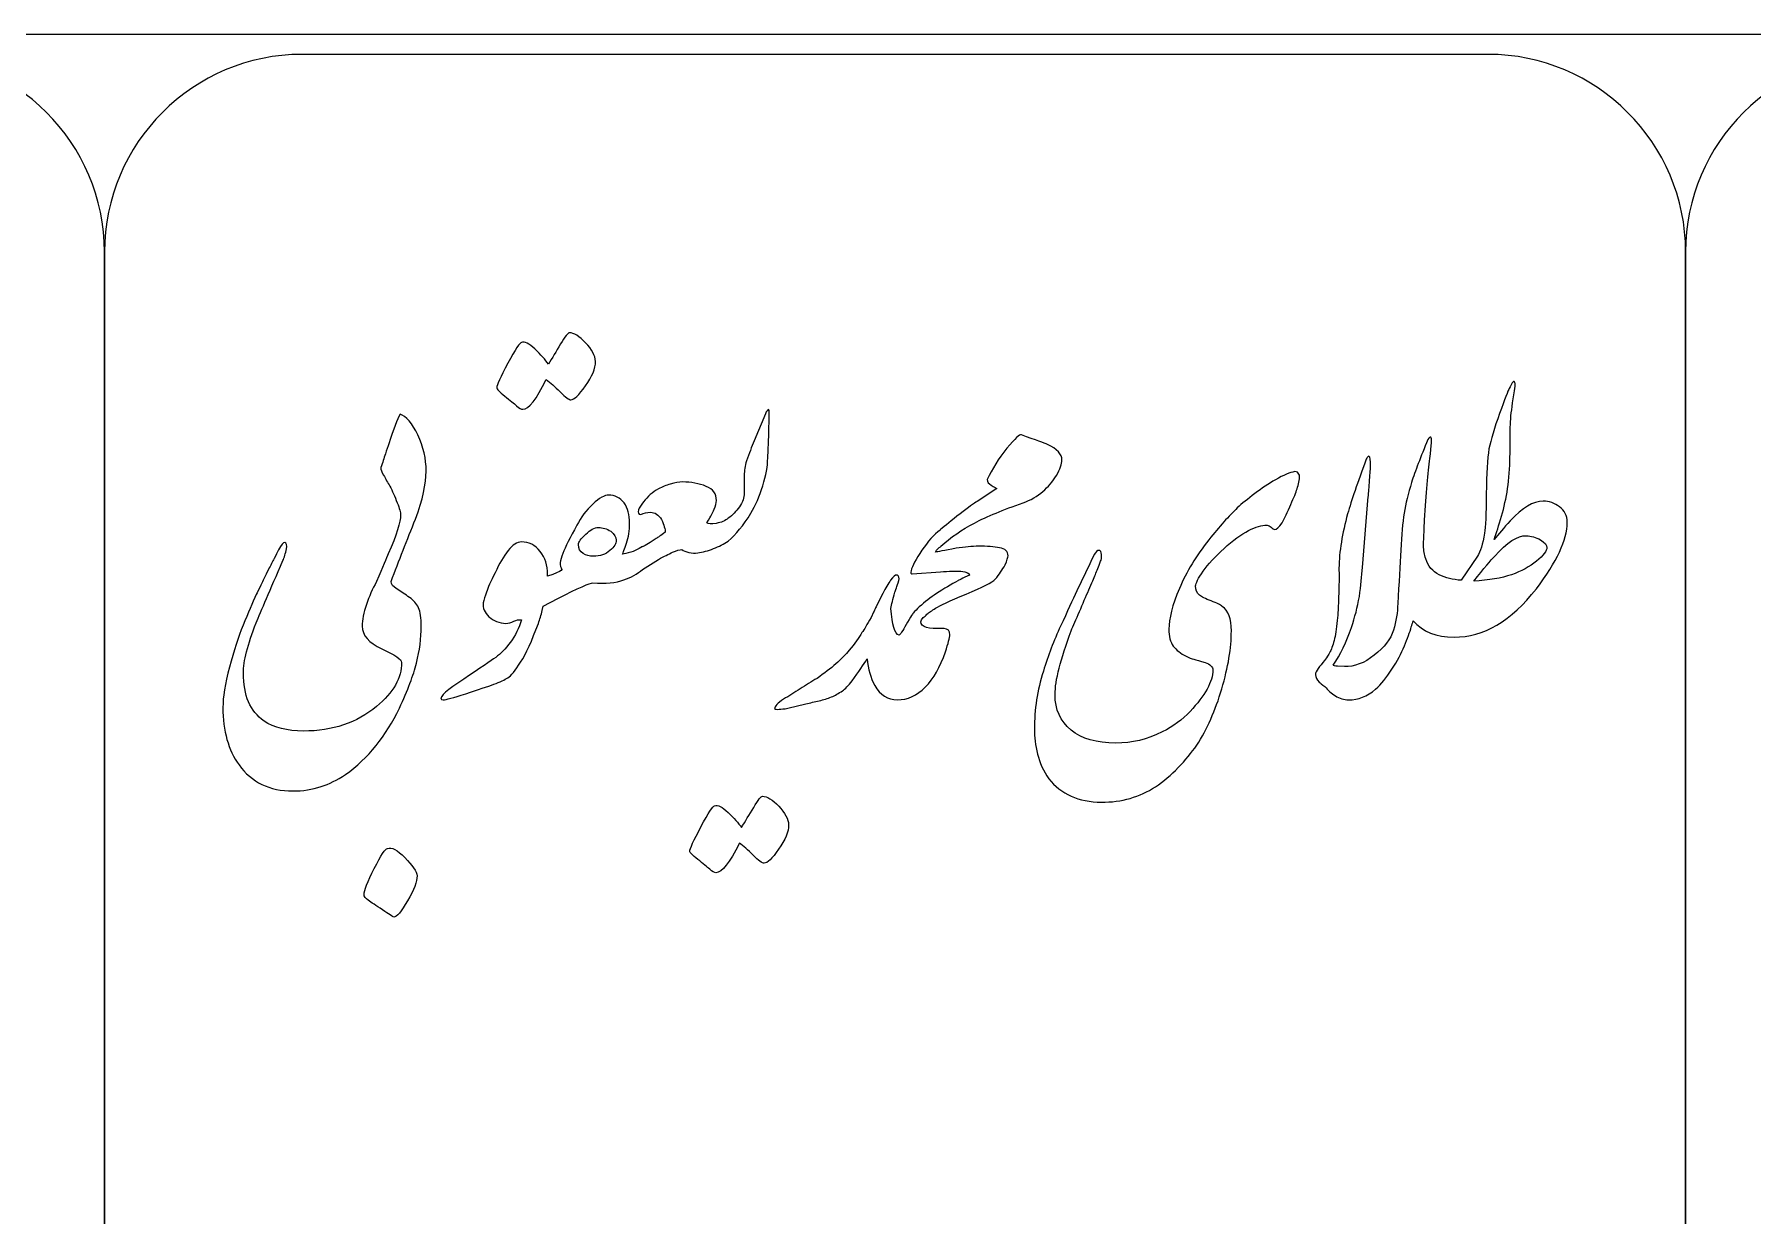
# Model space of a CAD drawing. Header units: millimetres. Extents: x 62 to 462, y 96 to 456.
# Drawn here: x 223.06 to 265.98, y 426.28 to 455.8 of the extents above; entities that cross this region are included whole.
import ezdxf

# ---------------------------------------------------------------- set-up
doc = ezdxf.new("R2010")
doc.units = ezdxf.units.MM
doc.header["$MEASUREMENT"] = 0
doc.layers.add('Layer 1', color=7, linetype='Continuous')

msp = doc.modelspace()

# ---------------------------------------------------------------- linework, layer by layer
at = {"layer": 'Layer 1', "color": 242, "lineweight": 18}
msp.add_lwpolyline([(62.3067, 95.8033), (462.3067, 95.8033), (462.3067, 455.8033), (62.3067, 455.8033), (62.3067, 95.8033)], close=True, dxfattribs=at)
at = {"layer": 'Layer 1', "color": 250, "lineweight": 18}
for points, knots in [([(190.2442, 455.3033), (190.2442, 455.3033), (219.8692, 455.3033), (219.8692, 455.3033), (222.5887, 455.3033), (224.8067, 453.0853), (224.8067, 450.3658), (224.8067, 450.3658), (224.8067, 420.7408), (224.8067, 420.7408), (224.8067, 418.0213), (222.5887, 415.8033), (219.8692, 415.8033), (219.8692, 415.8033), (190.2442, 415.8033), (190.2442, 415.8033), (187.5247, 415.8033), (185.3067, 418.0213), (185.3067, 420.7408), (185.3067, 420.7408), (185.3067, 450.3658), (185.3067, 450.3658), (185.3067, 453.0853), (187.5247, 455.3033), (190.2442, 455.3033)], [0, 0, 0, 0, 0.125, 0.125, 0.125, 0.25, 0.25, 0.25, 0.375, 0.375, 0.375, 0.5, 0.5, 0.5, 0.625, 0.625, 0.625, 0.75, 0.75, 0.75, 0.875, 0.875, 0.875, 1, 1, 1, 1]), ([(229.7442, 455.3033), (229.7442, 455.3033), (259.3692, 455.3033), (259.3692, 455.3033), (262.0887, 455.3033), (264.3067, 453.0853), (264.3067, 450.3658), (264.3067, 450.3658), (264.3067, 420.7408), (264.3067, 420.7408), (264.3067, 418.0213), (262.0887, 415.8033), (259.3692, 415.8033), (259.3692, 415.8033), (229.7442, 415.8033), (229.7442, 415.8033), (227.0247, 415.8033), (224.8067, 418.0213), (224.8067, 420.7408), (224.8067, 420.7408), (224.8067, 450.3658), (224.8067, 450.3658), (224.8067, 453.0853), (227.0247, 455.3033), (229.7442, 455.3033)], [0, 0, 0, 0, 0.125, 0.125, 0.125, 0.25, 0.25, 0.25, 0.375, 0.375, 0.375, 0.5, 0.5, 0.5, 0.625, 0.625, 0.625, 0.75, 0.75, 0.75, 0.875, 0.875, 0.875, 1, 1, 1, 1]), ([(269.2442, 455.3033), (269.2442, 455.3033), (298.8692, 455.3033), (298.8692, 455.3033), (301.5887, 455.3033), (303.8067, 453.0853), (303.8067, 450.3658), (303.8067, 450.3658), (303.8067, 420.7408), (303.8067, 420.7408), (303.8067, 418.0213), (301.5887, 415.8033), (298.8692, 415.8033), (298.8692, 415.8033), (269.2442, 415.8033), (269.2442, 415.8033), (266.5247, 415.8033), (264.3067, 418.0213), (264.3067, 420.7408), (264.3067, 420.7408), (264.3067, 450.3658), (264.3067, 450.3658), (264.3067, 453.0853), (266.5247, 455.3033), (269.2442, 455.3033)], [0, 0, 0, 0, 0.125, 0.125, 0.125, 0.25, 0.25, 0.25, 0.375, 0.375, 0.375, 0.5, 0.5, 0.5, 0.625, 0.625, 0.625, 0.75, 0.75, 0.75, 0.875, 0.875, 0.875, 1, 1, 1, 1]), ([(234.6061, 446.9703), (234.6061, 447.0307), (234.6989, 447.2328), (234.8847, 447.5834), (235.0705, 447.9318), (235.1843, 448.106), (235.2237, 448.106), (235.3005, 448.1385), (235.4142, 448.0828), (235.5606, 447.9411), (235.7092, 447.7971), (235.8207, 447.6717), (235.8973, 447.5625), (235.9879, 447.7112), (236.0901, 447.8807), (236.2016, 448.0665), (236.3131, 448.2523), (236.385, 448.3452), (236.4222, 448.3452), (236.5359, 448.3452), (236.6707, 448.2615), (236.8263, 448.0967), (236.9843, 447.9318), (237.0655, 447.7762), (237.0748, 447.6298), (237.0748, 447.458), (236.9912, 447.2536), (236.824, 447.0191), (236.6591, 446.7868), (236.5406, 446.6707), (236.4617, 446.6707), (236.4129, 446.6707), (236.3223, 446.738), (236.1899, 446.8681), (236.0599, 447.0005), (235.9437, 447.1027), (235.8439, 447.1747), (235.5977, 446.68), (235.4026, 446.4338), (235.2586, 446.4338), (235.2215, 446.4338), (235.1704, 446.4617), (235.1007, 446.5221), (235.038, 446.5755), (234.9404, 446.6568), (234.8057, 446.766), (234.671, 446.8751), (234.6061, 446.9424), (234.6061, 446.9703)], [0, 0, 0, 0, 0.0625, 0.0625, 0.0625, 0.125, 0.125, 0.125, 0.1875, 0.1875, 0.1875, 0.25, 0.25, 0.25, 0.3125, 0.3125, 0.3125, 0.375, 0.375, 0.375, 0.4375, 0.4375, 0.4375, 0.5, 0.5, 0.5, 0.5625, 0.5625, 0.5625, 0.625, 0.625, 0.625, 0.6875, 0.6875, 0.6875, 0.75, 0.75, 0.75, 0.8125, 0.8125, 0.8125, 0.875, 0.875, 0.875, 0.9375, 0.9375, 0.9375, 1, 1, 1, 1]), ([(257.7545, 443.0187), (257.7646, 442.9086), (257.7848, 442.8024), (257.8145, 442.6993), (257.8749, 442.5135), (257.9863, 442.3788), (258.1489, 442.2998), (258.3115, 442.2209), (258.495, 442.1744), (258.6994, 442.1605), (258.6994, 442.1605), (259.1081, 442.7597), (259.1081, 442.7597), (259.1755, 442.8735), (259.2358, 443.0663), (259.2846, 443.338), (259.3078, 443.4866), (259.3218, 443.8164), (259.3264, 444.3204), (259.3311, 444.8267), (259.3519, 445.203), (259.3938, 445.4468), (259.4402, 445.6744), (259.5285, 445.967), (259.6585, 446.327), (259.7909, 446.6892), (259.8721, 446.8983), (259.9001, 446.9541), (259.9302, 447.0098), (259.9535, 447.0562), (259.9721, 447.0934), (259.9953, 447.1306), (260.0162, 447.1375), (260.0324, 447.1166), (260.051, 447.0957), (260.0556, 447.0608), (260.0463, 447.0098), (259.9975, 446.7055), (259.9628, 446.4593), (259.9442, 446.2666), (259.9279, 446.0738), (259.9186, 445.8904), (259.9209, 445.7162), (259.9233, 445.542), (259.9209, 445.3167), (259.9116, 445.0403), (259.9024, 444.764), (259.8745, 444.5085), (259.8281, 444.2763), (259.784, 444.0417), (259.7282, 443.8164), (259.6585, 443.5958), (259.5912, 443.3775), (259.5447, 443.2381), (259.5238, 443.1777), (259.633, 443.3148), (259.7654, 443.4704), (259.9256, 443.6492), (260.2275, 443.9767), (260.5038, 444.1392), (260.7478, 444.1392), (260.8964, 444.1392), (261.0334, 444.0904), (261.1565, 443.9952), (261.2819, 443.9047), (261.347, 443.7769), (261.347, 443.6074), (261.347, 443.1708), (261.0891, 442.6203), (260.5782, 441.9515), (259.9511, 441.1432), (259.266, 440.7392), (258.5228, 440.7392), (258.0752, 440.7392), (257.736, 440.8748), (257.5037, 441.148), (257.4869, 441.0936), (257.4705, 441.044), (257.4544, 440.9994), (257.4149, 440.8646), (257.3569, 440.7044), (257.2802, 440.5209), (257.206, 440.3374), (257.1014, 440.1423), (256.9691, 439.938), (256.8344, 439.7336), (256.6997, 439.5687), (256.5626, 439.441), (256.3513, 439.2575), (256.1261, 439.1692), (255.8892, 439.1739), (255.7684, 439.1785), (255.6569, 439.211), (255.5571, 439.2714), (255.4618, 439.3341), (255.3736, 439.413), (255.2923, 439.5037), (255.2179, 439.5618), (255.1738, 439.6012), (255.1552, 439.6175), (255.0925, 439.6779), (255.06, 439.7382), (255.06, 439.8009), (255.06, 439.8473), (255.0833, 439.9008), (255.1274, 439.9588), (255.1738, 440.0169), (255.2249, 440.0842), (255.2853, 440.1562), (255.3109, 440.1911), (255.348, 440.2469), (255.3921, 440.3189), (255.4386, 440.3909), (255.4781, 440.4883), (255.5129, 440.6091), (255.5454, 440.7276), (255.5756, 440.8855), (255.5965, 441.0806), (255.6151, 441.2757), (255.6267, 441.4452), (255.6313, 441.5846), (255.6313, 441.5846), (255.6452, 442.0073), (255.6452, 442.0073), (255.6499, 442.1513), (255.6499, 442.3045), (255.6452, 442.4624), (255.6545, 442.8806), (255.7265, 443.3334), (255.8636, 443.8234), (255.9588, 444.1555), (256.1098, 444.6015), (256.3188, 445.1635), (256.3327, 445.2007), (256.3467, 445.2239), (256.3606, 445.2378), (256.3722, 445.2517), (256.3838, 445.2586), (256.3931, 445.2586), (256.4257, 445.254), (256.4396, 445.1681), (256.4349, 445.0009), (256.4303, 444.9196), (256.421, 444.7872), (256.407, 444.6061), (256.3931, 444.4203), (256.3838, 444.3019), (256.3791, 444.2531), (256.3791, 444.2531), (256.2305, 442.4834), (256.2305, 442.4834), (256.2212, 442.2697), (256.1957, 442.0281), (256.1562, 441.7541), (256.1098, 441.4916), (256.0448, 441.2362), (255.9588, 440.9853), (255.8404, 440.6185), (255.6871, 440.3026), (255.5013, 440.0401), (255.5105, 440.0215), (255.5478, 440.0123), (255.6105, 440.0123), (255.6105, 440.0123), (255.7823, 440.0053), (255.7823, 440.0053), (256.0308, 439.9961), (256.2793, 440.0913), (256.5301, 440.2887), (256.7786, 440.4861), (256.9389, 440.6951), (257.0062, 440.9134), (257.0736, 441.1341), (257.1107, 441.3547), (257.1154, 441.5776), (257.1455, 442.0908), (257.1711, 442.5368), (257.1897, 442.9153), (257.2083, 443.2939), (257.2361, 443.6004), (257.2756, 443.8373), (257.3128, 444.072), (257.3755, 444.3297), (257.4614, 444.6061), (257.5474, 444.8824), (257.6844, 445.2401), (257.8702, 445.6814), (257.898, 445.7255), (257.9212, 445.7441), (257.9445, 445.7348), (257.9677, 445.7255), (257.9585, 445.549), (257.9143, 445.2007), (257.8702, 444.8546), (257.826, 444.3414), (257.7819, 443.6609), (257.7773, 443.4839), (257.7683, 443.2706), (257.7545, 443.0187)], [0, 0, 0, 0, 0.0151515, 0.0151515, 0.0151515, 0.030303, 0.030303, 0.030303, 0.0454545, 0.0454545, 0.0454545, 0.0606061, 0.0606061, 0.0606061, 0.0757576, 0.0757576, 0.0757576, 0.0909091, 0.0909091, 0.0909091, 0.1060606, 0.1060606, 0.1060606, 0.1212121, 0.1212121, 0.1212121, 0.1363636, 0.1363636, 0.1363636, 0.1515152, 0.1515152, 0.1515152, 0.1666667, 0.1666667, 0.1666667, 0.1818182, 0.1818182, 0.1818182, 0.1969697, 0.1969697, 0.1969697, 0.2121212, 0.2121212, 0.2121212, 0.2272727, 0.2272727, 0.2272727, 0.2424242, 0.2424242, 0.2424242, 0.2575758, 0.2575758, 0.2575758, 0.2727273, 0.2727273, 0.2727273, 0.2878788, 0.2878788, 0.2878788, 0.3030303, 0.3030303, 0.3030303, 0.3181818, 0.3181818, 0.3181818, 0.3333333, 0.3333333, 0.3333333, 0.3484848, 0.3484848, 0.3484848, 0.3636364, 0.3636364, 0.3636364, 0.3787879, 0.3787879, 0.3787879, 0.3939394, 0.3939394, 0.3939394, 0.4090909, 0.4090909, 0.4090909, 0.4242424, 0.4242424, 0.4242424, 0.4393939, 0.4393939, 0.4393939, 0.4545455, 0.4545455, 0.4545455, 0.469697, 0.469697, 0.469697, 0.4848485, 0.4848485, 0.4848485, 0.5, 0.5, 0.5, 0.5151515, 0.5151515, 0.5151515, 0.530303, 0.530303, 0.530303, 0.5454545, 0.5454545, 0.5454545, 0.5606061, 0.5606061, 0.5606061, 0.5757576, 0.5757576, 0.5757576, 0.5909091, 0.5909091, 0.5909091, 0.6060606, 0.6060606, 0.6060606, 0.6212121, 0.6212121, 0.6212121, 0.6363636, 0.6363636, 0.6363636, 0.6515152, 0.6515152, 0.6515152, 0.6666667, 0.6666667, 0.6666667, 0.6818182, 0.6818182, 0.6818182, 0.6969697, 0.6969697, 0.6969697, 0.7121212, 0.7121212, 0.7121212, 0.7272727, 0.7272727, 0.7272727, 0.7424242, 0.7424242, 0.7424242, 0.7575758, 0.7575758, 0.7575758, 0.7727273, 0.7727273, 0.7727273, 0.7878788, 0.7878788, 0.7878788, 0.8030303, 0.8030303, 0.8030303, 0.8181818, 0.8181818, 0.8181818, 0.8333333, 0.8333333, 0.8333333, 0.8484848, 0.8484848, 0.8484848, 0.8636364, 0.8636364, 0.8636364, 0.8787879, 0.8787879, 0.8787879, 0.8939394, 0.8939394, 0.8939394, 0.9090909, 0.9090909, 0.9090909, 0.9242424, 0.9242424, 0.9242424, 0.9393939, 0.9393939, 0.9393939, 0.9545455, 0.9545455, 0.9545455, 0.969697, 0.969697, 0.969697, 0.9848485, 0.9848485, 0.9848485, 1, 1, 1, 1]), ([(240.389, 443.712), (240.4981, 443.7887), (240.591, 443.8839), (240.6676, 443.9976), (240.7489, 444.1115), (240.7908, 444.2252), (240.7908, 444.3391), (240.7908, 444.3391), (240.7908, 444.7873), (240.7908, 444.7873), (240.7908, 444.8964), (240.8093, 445.0172), (240.8442, 445.1473), (240.9092, 445.3284), (240.9742, 445.4956), (241.0416, 445.6443), (241.0416, 445.6443), (241.3203, 446.3177), (241.3203, 446.3177), (241.3249, 446.3503), (241.3481, 446.3875), (241.3899, 446.427), (241.4086, 446.427), (241.4155, 446.3804), (241.4155, 446.2853), (241.4155, 446.2853), (241.4039, 445.8022), (241.4039, 445.8022), (241.4039, 445.8022), (241.376, 445.217), (241.376, 445.217), (241.376, 445.0126), (241.3342, 444.7803), (241.2529, 444.5226), (241.1763, 444.2624), (241.0764, 444.0348), (240.9533, 443.8351), (240.7683, 443.532), (240.5809, 443.3003), (240.3912, 443.1425), (240.3912, 443.1425), (240.389, 443.1383), (240.389, 443.1383), (240.2797, 443.0663), (240.1567, 443.0036), (240.022, 442.9525), (239.8849, 442.8991), (239.7526, 442.8643), (239.6272, 442.8457), (239.5575, 442.8318), (239.4855, 442.8364), (239.4089, 442.855), (239.3322, 442.8759), (239.2718, 442.8991), (239.2323, 442.927), (239.1766, 442.927), (239.1, 442.9038), (239.0001, 442.8596), (238.9048, 442.8178), (238.7864, 442.7598), (238.6471, 442.6831), (238.6471, 442.6831), (238.2453, 442.43), (238.2453, 442.43), (238.2453, 442.43), (238.2448, 442.4317), (238.2448, 442.4317), (238.1172, 442.3183), (237.964, 442.2324), (237.7831, 442.1744), (237.5787, 442.0955), (237.321, 442.0723), (237.0075, 442.0978), (236.9424, 442.0978), (236.6521, 441.9701), (236.1296, 441.71), (236.1296, 441.71), (235.7706, 441.5121), (235.7706, 441.5121), (235.7706, 441.5121), (235.7441, 441.4081), (235.7441, 441.4081), (235.7162, 441.2942), (235.6813, 441.1851), (235.6465, 441.0853), (235.4862, 440.6463), (235.34, 440.3211), (235.2029, 440.1121), (235.0682, 439.9031), (234.9614, 439.7754), (234.8847, 439.7243), (234.8058, 439.6755), (234.692, 439.6221), (234.5363, 439.564), (234.3831, 439.5083), (234.1485, 439.4293), (233.8326, 439.3271), (233.5168, 439.2249), (233.331, 439.1739), (233.2707, 439.1739), (233.2358, 439.1739), (233.2172, 439.1832), (233.2172, 439.2017), (233.1801, 439.2505), (233.3682, 439.4154), (233.7816, 439.6918), (234.195, 439.9681), (234.4621, 440.1493), (234.5805, 440.2352), (234.7013, 440.3211), (234.8244, 440.4466), (234.9474, 440.6137), (235.0728, 440.7787), (235.1658, 440.9668), (235.2238, 441.1735), (235.1611, 441.1828), (235.0961, 441.1712), (235.0311, 441.1363), (234.9637, 441.1038), (234.8987, 441.0853), (234.8359, 441.0853), (234.6688, 441.0899), (234.5271, 441.1456), (234.4133, 441.2502), (234.3018, 441.3523), (234.253, 441.4684), (234.2716, 441.5962), (234.2902, 441.6728), (234.3157, 441.7634), (234.3506, 441.8656), (234.3831, 441.9678), (234.4551, 442.1303), (234.5643, 442.351), (234.6734, 442.5739), (234.7825, 442.7574), (234.894, 442.9014), (235.0055, 443.0477), (235.1146, 443.1197), (235.2238, 443.1197), (235.4096, 443.1197), (235.5652, 443.0407), (235.6906, 442.8828), (235.816, 442.7226), (235.8765, 442.5322), (235.8765, 442.3115), (235.8765, 442.3115), (235.8761, 442.2649), (235.8761, 442.2649), (235.8761, 442.2649), (236.0042, 442.3092), (236.0042, 442.3092), (236.1551, 442.3649), (236.2318, 442.4044), (236.2318, 442.4322), (236.2038, 442.4786), (236.1899, 442.5344), (236.1899, 442.6018), (236.1992, 442.6621), (236.2224, 442.7365), (236.2596, 442.827), (236.3223, 442.9942), (236.4385, 443.2311), (236.6056, 443.5354), (236.7101, 443.7351), (236.8425, 443.9116), (237.0075, 444.065), (237.17, 444.2158), (237.3024, 444.2902), (237.4023, 444.2902), (237.5602, 444.2902), (237.6902, 444.2229), (237.7901, 444.0928), (237.8807, 443.965), (237.9248, 443.7978), (237.9248, 443.5888), (237.9248, 443.403), (237.8993, 443.2358), (237.8481, 443.0895), (237.7947, 442.9409), (237.7622, 442.8502), (237.7483, 442.8131), (237.7483, 442.8131), (237.8296, 442.827), (237.8296, 442.827), (238.0061, 442.8712), (238.1455, 442.9315), (238.2453, 443.0036), (238.2453, 443.0036), (238.2495, 442.9965), (238.2495, 442.9965), (238.3306, 443.0386), (238.4453, 443.1075), (238.5913, 443.2057), (238.6239, 443.2243), (238.6982, 443.2777), (238.8167, 443.3636), (238.8167, 443.4356), (238.7841, 443.5401), (238.7214, 443.6772), (238.654, 443.8002), (238.5612, 443.8606), (238.4427, 443.8606), (238.3661, 443.8606), (238.2871, 443.8421), (238.2035, 443.8049), (238.1455, 443.8049), (238.1269, 443.8444), (238.1501, 443.921), (238.1687, 443.9768), (238.2082, 444.0441), (238.2731, 444.1254), (238.3731, 444.2531), (238.4961, 444.3599), (238.6471, 444.4458), (238.7423, 444.497), (238.8399, 444.5341), (238.9397, 444.562), (239.0628, 444.5992), (239.165, 444.6178), (239.2532, 444.6178), (239.4599, 444.6178), (239.655, 444.5805), (239.8385, 444.5085), (240.0103, 444.4412), (240.0963, 444.3228), (240.0963, 444.1532), (240.0963, 444.0952), (240.0754, 444.0232), (240.0359, 443.9373), (240.0127, 443.8861), (239.9918, 443.8397), (239.9708, 443.8002), (239.95, 443.7584), (239.9128, 443.6911), (239.8571, 443.5959), (239.8896, 443.5679), (239.9662, 443.5657), (240.0893, 443.5842), (240.2124, 443.6052), (240.3122, 443.6469), (240.389, 443.712)], [0, 0, 0, 0, 0.0125, 0.0125, 0.0125, 0.025, 0.025, 0.025, 0.0375, 0.0375, 0.0375, 0.05, 0.05, 0.05, 0.0625, 0.0625, 0.0625, 0.075, 0.075, 0.075, 0.0875, 0.0875, 0.0875, 0.1, 0.1, 0.1, 0.1125, 0.1125, 0.1125, 0.125, 0.125, 0.125, 0.1375, 0.1375, 0.1375, 0.15, 0.15, 0.15, 0.1625, 0.1625, 0.1625, 0.175, 0.175, 0.175, 0.1875, 0.1875, 0.1875, 0.2, 0.2, 0.2, 0.2125, 0.2125, 0.2125, 0.225, 0.225, 0.225, 0.2375, 0.2375, 0.2375, 0.25, 0.25, 0.25, 0.2625, 0.2625, 0.2625, 0.275, 0.275, 0.275, 0.2875, 0.2875, 0.2875, 0.3, 0.3, 0.3, 0.3125, 0.3125, 0.3125, 0.325, 0.325, 0.325, 0.3375, 0.3375, 0.3375, 0.35, 0.35, 0.35, 0.3625, 0.3625, 0.3625, 0.375, 0.375, 0.375, 0.3875, 0.3875, 0.3875, 0.4, 0.4, 0.4, 0.4125, 0.4125, 0.4125, 0.425, 0.425, 0.425, 0.4375, 0.4375, 0.4375, 0.45, 0.45, 0.45, 0.4625, 0.4625, 0.4625, 0.475, 0.475, 0.475, 0.4875, 0.4875, 0.4875, 0.5, 0.5, 0.5, 0.5125, 0.5125, 0.5125, 0.525, 0.525, 0.525, 0.5375, 0.5375, 0.5375, 0.55, 0.55, 0.55, 0.5625, 0.5625, 0.5625, 0.575, 0.575, 0.575, 0.5875, 0.5875, 0.5875, 0.6, 0.6, 0.6, 0.6125, 0.6125, 0.6125, 0.625, 0.625, 0.625, 0.6375, 0.6375, 0.6375, 0.65, 0.65, 0.65, 0.6625, 0.6625, 0.6625, 0.675, 0.675, 0.675, 0.6875, 0.6875, 0.6875, 0.7, 0.7, 0.7, 0.7125, 0.7125, 0.7125, 0.725, 0.725, 0.725, 0.7375, 0.7375, 0.7375, 0.75, 0.75, 0.75, 0.7625, 0.7625, 0.7625, 0.775, 0.775, 0.775, 0.7875, 0.7875, 0.7875, 0.8, 0.8, 0.8, 0.8125, 0.8125, 0.8125, 0.825, 0.825, 0.825, 0.8375, 0.8375, 0.8375, 0.85, 0.85, 0.85, 0.8625, 0.8625, 0.8625, 0.875, 0.875, 0.875, 0.8875, 0.8875, 0.8875, 0.9, 0.9, 0.9, 0.9125, 0.9125, 0.9125, 0.925, 0.925, 0.925, 0.9375, 0.9375, 0.9375, 0.95, 0.95, 0.95, 0.9625, 0.9625, 0.9625, 0.975, 0.975, 0.975, 0.9875, 0.9875, 0.9875, 1, 1, 1, 1]), ([(232.2302, 440.1075), (232.2302, 440.1842), (232.0676, 440.2979), (231.7401, 440.4466), (231.408, 440.6022), (231.2431, 440.7903), (231.2431, 441.0133), (231.2431, 441.1712), (231.278, 441.3523), (231.35, 441.5543), (231.4197, 441.7541), (231.5032, 441.9469), (231.6032, 442.1281), (231.6032, 442.1281), (231.6055, 442.1322), (231.6055, 442.1322), (231.6055, 442.1322), (231.6054, 442.1327), (231.6054, 442.1327), (231.7587, 442.495), (231.8563, 442.7249), (231.898, 442.8201), (232.1024, 443.2963), (232.2046, 443.6214), (232.2046, 443.7933), (232.2046, 443.8514), (232.1767, 443.9536), (232.121, 444.0998), (232.0583, 444.2577), (231.9979, 444.3972), (231.9375, 444.5132), (231.912, 444.5597), (231.8841, 444.6038), (231.8563, 444.6502), (231.8283, 444.6967), (231.8051, 444.7408), (231.7819, 444.7873), (231.7262, 444.8686), (231.7053, 444.9313), (231.7146, 444.9777), (231.7541, 445.1031), (231.7912, 445.217), (231.8237, 445.3168), (231.8539, 445.4166), (231.8841, 445.5026), (231.912, 445.5745), (232.0327, 445.9392), (232.1257, 446.183), (232.1906, 446.3108), (232.344, 446.2597), (232.4949, 446.0879), (232.6389, 445.7929), (232.7759, 445.4979), (232.8433, 445.196), (232.8433, 444.8894), (232.8433, 444.5712), (232.755, 444.1718), (232.5785, 443.6911), (232.474, 443.4333), (232.3695, 443.1731), (232.2673, 442.9108), (232.1652, 442.6507), (232.0652, 442.3906), (231.9654, 442.1327), (231.9654, 442.1327), (231.9648, 442.1315), (231.9648, 442.1315), (231.9648, 442.1315), (231.9654, 442.1281), (231.9654, 442.1281), (231.9654, 442.0654), (232.0165, 442.0003), (232.1187, 441.9376), (232.2209, 441.8749), (232.3231, 441.8052), (232.4276, 441.7309), (232.5321, 441.6543), (232.6065, 441.5706), (232.6529, 441.4754), (232.697, 441.371), (232.7202, 441.2176), (232.7202, 441.0133), (232.7202, 440.7137), (232.6807, 440.4071), (232.6041, 440.0935), (232.5275, 439.7893), (232.3835, 439.413), (232.1744, 438.9648), (231.8446, 438.2704), (231.3964, 437.7177), (230.8274, 437.3043), (230.6207, 437.1719), (230.4164, 437.0721), (230.2166, 437.0047), (229.9983, 436.9327), (229.7638, 436.8955), (229.5152, 436.8955), (228.93, 436.8955), (228.4818, 437.1138), (228.1682, 437.5481), (227.9011, 437.9197), (227.7664, 438.3982), (227.7664, 438.9787), (227.7664, 439.2366), (227.8199, 439.5733), (227.929, 439.9914), (228.0382, 440.3955), (228.152, 440.7439), (228.2705, 441.0388), (228.3981, 441.343), (228.505, 441.6008), (228.5955, 441.8075), (228.6234, 441.8586), (228.6629, 441.9352), (228.7117, 442.0374), (228.7627, 442.1374), (228.8254, 442.2721), (228.9022, 442.4346), (228.9579, 442.5344), (229.0066, 442.625), (229.0484, 442.7064), (229.0925, 442.7876), (229.1274, 442.8619), (229.1553, 442.9246), (229.2226, 443.0477), (229.2738, 443.1058), (229.3109, 443.1012), (229.3619, 443.0919), (229.3736, 443.0407), (229.3527, 442.9455), (229.3295, 442.8318), (229.2992, 442.7342), (229.2644, 442.6529), (228.9416, 441.9074), (228.7187, 441.3895), (228.5955, 441.0946), (228.3842, 440.5534), (228.2774, 440.1377), (228.2774, 439.8427), (228.2774, 439.283), (228.4492, 438.8859), (228.7929, 438.6444), (229.0484, 438.4771), (229.3759, 438.3935), (229.78, 438.3935), (230.5069, 438.3935), (231.1131, 438.5979), (231.6032, 439.0043), (232.0212, 439.355), (232.2302, 439.7219), (232.2302, 440.1075)], [0, 0, 0, 0, 0.02, 0.02, 0.02, 0.04, 0.04, 0.04, 0.06, 0.06, 0.06, 0.08, 0.08, 0.08, 0.1, 0.1, 0.1, 0.12, 0.12, 0.12, 0.14, 0.14, 0.14, 0.16, 0.16, 0.16, 0.18, 0.18, 0.18, 0.2, 0.2, 0.2, 0.22, 0.22, 0.22, 0.24, 0.24, 0.24, 0.26, 0.26, 0.26, 0.28, 0.28, 0.28, 0.3, 0.3, 0.3, 0.32, 0.32, 0.32, 0.34, 0.34, 0.34, 0.36, 0.36, 0.36, 0.38, 0.38, 0.38, 0.4, 0.4, 0.4, 0.42, 0.42, 0.42, 0.44, 0.44, 0.44, 0.46, 0.46, 0.46, 0.48, 0.48, 0.48, 0.5, 0.5, 0.5, 0.52, 0.52, 0.52, 0.54, 0.54, 0.54, 0.56, 0.56, 0.56, 0.58, 0.58, 0.58, 0.6, 0.6, 0.6, 0.62, 0.62, 0.62, 0.64, 0.64, 0.64, 0.66, 0.66, 0.66, 0.68, 0.68, 0.68, 0.7, 0.7, 0.7, 0.72, 0.72, 0.72, 0.74, 0.74, 0.74, 0.76, 0.76, 0.76, 0.78, 0.78, 0.78, 0.8, 0.8, 0.8, 0.82, 0.82, 0.82, 0.84, 0.84, 0.84, 0.86, 0.86, 0.86, 0.88, 0.88, 0.88, 0.9, 0.9, 0.9, 0.92, 0.92, 0.92, 0.94, 0.94, 0.94, 0.96, 0.96, 0.96, 0.98, 0.98, 0.98, 1, 1, 1, 1]), ([(245.6912, 443.4262), (245.805, 443.5215), (245.9676, 443.6516), (246.1812, 443.8211), (246.3903, 443.979), (246.532, 444.0835), (246.6109, 444.1323), (246.6109, 444.1323), (247.0986, 444.4528), (247.0986, 444.4528), (247.0871, 444.4621), (247.0383, 444.4922), (246.957, 444.541), (246.8943, 444.5736), (246.8617, 444.6177), (246.8617, 444.6781), (246.9802, 444.9405), (247.1428, 445.2007), (247.3518, 445.4608), (247.5561, 445.7046), (247.6746, 445.8161), (247.7118, 445.7929), (248.0787, 445.6675), (248.2971, 445.5862), (248.3644, 445.556), (248.6059, 445.4421), (248.7267, 445.3121), (248.7267, 445.1681), (248.7267, 445.0683), (248.6802, 444.9382), (248.5897, 444.7803), (248.4898, 444.6247), (248.376, 444.4922), (248.2505, 444.3785), (248.1089, 444.2601), (247.944, 444.1648), (247.7535, 444.0928), (247.2589, 443.9256), (246.8548, 443.7584), (246.5389, 443.5912), (246.2281, 443.4289), (245.9487, 443.2374), (245.7032, 443.0146), (245.7032, 443.0146), (245.6935, 442.999), (245.6935, 442.999), (245.6425, 442.9687), (245.61, 442.9385), (245.5937, 442.9107), (245.5774, 442.8828), (245.5705, 442.8689), (245.5705, 442.8643), (245.61, 442.8735), (245.7818, 442.9038), (246.0814, 442.9595), (246.302, 442.9943), (246.4879, 443.0129), (246.6387, 443.0129), (246.8547, 443.0129), (247.0335, 442.999), (247.1682, 442.9734), (247.3099, 442.9455), (247.3797, 442.8806), (247.3797, 442.776), (247.3797, 442.7342), (247.3541, 442.6576), (247.3053, 442.5437), (247.2403, 442.4253), (247.159, 442.3068), (247.0591, 442.1908), (246.9918, 442.1118), (246.7502, 441.9886), (246.3345, 441.8168), (245.9211, 441.6426), (245.6657, 441.5265), (245.5705, 441.4662), (245.4752, 441.4034), (245.4032, 441.3523), (245.3521, 441.3129), (245.3247, 441.2767), (245.2947, 441.2497), (245.2623, 441.2327), (245.1914, 441.1513), (245.182, 441.0867), (245.236, 441.0388), (245.2894, 440.9877), (245.38, 440.9621), (245.5078, 440.9599), (245.6354, 440.9575), (245.7284, 440.9575), (245.7864, 440.9575), (245.877, 440.9482), (245.9235, 440.8948), (245.9235, 440.7996), (245.9235, 440.7322), (245.8863, 440.5883), (245.8143, 440.3723), (245.6866, 439.9914), (245.5217, 439.6987), (245.3173, 439.4944), (245.1037, 439.2807), (244.8714, 439.1739), (244.616, 439.1739), (244.3767, 439.1739), (244.1886, 439.2946), (244.0516, 439.5338), (243.9473, 439.7243), (243.8834, 439.9456), (243.862, 440.1972), (243.7696, 440.058), (243.6447, 439.8755), (243.4871, 439.6499), (243.3919, 439.5315), (243.3107, 439.4479), (243.241, 439.3991), (243.1504, 439.3341), (243.0598, 439.283), (242.9669, 439.2459), (242.8741, 439.2064), (242.7719, 439.1762), (242.6604, 439.1507), (242.5489, 439.1251), (242.4398, 439.0995), (242.3306, 439.0717), (242.3306, 439.0717), (241.8801, 438.9625), (241.8801, 438.9625), (241.6989, 438.9323), (241.5874, 438.9277), (241.5479, 438.9486), (241.5479, 439.0136), (241.6222, 439.0926), (241.7732, 439.1878), (241.9079, 439.2737), (242.0473, 439.362), (242.1866, 439.4503), (242.3283, 439.5385), (242.4676, 439.6245), (242.6093, 439.7104), (242.9669, 439.9612), (243.2363, 440.1957), (243.4129, 440.4117), (243.5476, 440.5813), (243.6544, 440.7276), (243.7311, 440.8553), (243.7821, 440.9273), (243.8565, 441.0527), (243.9563, 441.2293), (243.9563, 441.2293), (244.0222, 441.3641), (244.0222, 441.3641), (244.0379, 441.401), (244.0547, 441.4364), (244.0725, 441.4708), (244.0807, 441.4873), (244.089, 441.5032), (244.0976, 441.5187), (244.0976, 441.5187), (244.2489, 441.8285), (244.2489, 441.8285), (244.3163, 441.9678), (244.3837, 442.0816), (244.4464, 442.1675), (244.5044, 442.2535), (244.5602, 442.2953), (244.6089, 442.2906), (244.6554, 442.2674), (244.6693, 442.2233), (244.6507, 442.1536), (244.5997, 442.0049), (244.5694, 441.9074), (244.5555, 441.861), (244.504, 441.6896), (244.4703, 441.554), (244.4554, 441.456), (244.4783, 441.0452), (244.5453, 440.8225), (244.6577, 440.7857), (244.7065, 440.8367), (244.7785, 440.9459), (244.869, 441.1131), (244.9225, 441.213), (244.9643, 441.2803), (244.9898, 441.3175), (244.9966, 441.326), (245.0043, 441.3332), (245.0131, 441.3395), (245.054, 441.3897), (245.1045, 441.443), (245.1616, 441.4963), (245.3033, 441.6241), (245.4451, 441.7332), (245.5913, 441.8285), (245.7772, 441.9515), (245.956, 442.0584), (246.1278, 442.1489), (246.1417, 442.1582), (246.2393, 442.207), (246.4205, 442.2929), (246.4205, 442.337), (246.3484, 442.3695), (246.2022, 442.3882), (246.0768, 442.3928), (245.9048, 442.3882), (245.6935, 442.3742), (245.6935, 442.3742), (244.9852, 442.3185), (244.9852, 442.3185), (244.9527, 442.3185), (244.9434, 442.3463), (244.9573, 442.3997), (244.9852, 442.5182), (245.0735, 442.6901), (245.2267, 442.9107), (245.3757, 443.1307), (245.5292, 443.2987), (245.6872, 443.4169), (245.6872, 443.4169), (245.6912, 443.4262), (245.6912, 443.4262)], [0, 0, 0, 0, 0.0136986, 0.0136986, 0.0136986, 0.0273973, 0.0273973, 0.0273973, 0.0410959, 0.0410959, 0.0410959, 0.0547945, 0.0547945, 0.0547945, 0.0684932, 0.0684932, 0.0684932, 0.0821918, 0.0821918, 0.0821918, 0.0958904, 0.0958904, 0.0958904, 0.109589, 0.109589, 0.109589, 0.1232877, 0.1232877, 0.1232877, 0.1369863, 0.1369863, 0.1369863, 0.1506849, 0.1506849, 0.1506849, 0.1643836, 0.1643836, 0.1643836, 0.1780822, 0.1780822, 0.1780822, 0.1917808, 0.1917808, 0.1917808, 0.2054795, 0.2054795, 0.2054795, 0.2191781, 0.2191781, 0.2191781, 0.2328767, 0.2328767, 0.2328767, 0.2465753, 0.2465753, 0.2465753, 0.260274, 0.260274, 0.260274, 0.2739726, 0.2739726, 0.2739726, 0.2876712, 0.2876712, 0.2876712, 0.3013699, 0.3013699, 0.3013699, 0.3150685, 0.3150685, 0.3150685, 0.3287671, 0.3287671, 0.3287671, 0.3424658, 0.3424658, 0.3424658, 0.3561644, 0.3561644, 0.3561644, 0.369863, 0.369863, 0.369863, 0.3835616, 0.3835616, 0.3835616, 0.3972603, 0.3972603, 0.3972603, 0.4109589, 0.4109589, 0.4109589, 0.4246575, 0.4246575, 0.4246575, 0.4383562, 0.4383562, 0.4383562, 0.4520548, 0.4520548, 0.4520548, 0.4657534, 0.4657534, 0.4657534, 0.4794521, 0.4794521, 0.4794521, 0.4931507, 0.4931507, 0.4931507, 0.5068493, 0.5068493, 0.5068493, 0.5205479, 0.5205479, 0.5205479, 0.5342466, 0.5342466, 0.5342466, 0.5479452, 0.5479452, 0.5479452, 0.5616438, 0.5616438, 0.5616438, 0.5753425, 0.5753425, 0.5753425, 0.5890411, 0.5890411, 0.5890411, 0.6027397, 0.6027397, 0.6027397, 0.6164384, 0.6164384, 0.6164384, 0.630137, 0.630137, 0.630137, 0.6438356, 0.6438356, 0.6438356, 0.6575342, 0.6575342, 0.6575342, 0.6712329, 0.6712329, 0.6712329, 0.6849315, 0.6849315, 0.6849315, 0.6986301, 0.6986301, 0.6986301, 0.7123288, 0.7123288, 0.7123288, 0.7260274, 0.7260274, 0.7260274, 0.739726, 0.739726, 0.739726, 0.7534247, 0.7534247, 0.7534247, 0.7671233, 0.7671233, 0.7671233, 0.7808219, 0.7808219, 0.7808219, 0.7945205, 0.7945205, 0.7945205, 0.8082192, 0.8082192, 0.8082192, 0.8219178, 0.8219178, 0.8219178, 0.8356164, 0.8356164, 0.8356164, 0.8493151, 0.8493151, 0.8493151, 0.8630137, 0.8630137, 0.8630137, 0.8767123, 0.8767123, 0.8767123, 0.890411, 0.890411, 0.890411, 0.9041096, 0.9041096, 0.9041096, 0.9178082, 0.9178082, 0.9178082, 0.9315068, 0.9315068, 0.9315068, 0.9452055, 0.9452055, 0.9452055, 0.9589041, 0.9589041, 0.9589041, 0.9726027, 0.9726027, 0.9726027, 0.9863014, 0.9863014, 0.9863014, 1, 1, 1, 1]), ([(254.6582, 444.699), (254.6419, 444.5852), (254.6117, 444.4761), (254.5746, 444.3692), (254.5351, 444.2624), (254.4724, 444.1137), (254.3842, 443.9233), (254.2959, 443.7329), (254.2425, 443.6236), (254.2239, 443.5958), (254.1519, 443.482), (254.0869, 443.4262), (254.0334, 443.4262), (253.9917, 443.4542), (253.9568, 443.4797), (253.9243, 443.5052), (253.8918, 443.5308), (253.8639, 443.5424), (253.836, 443.5424), (253.7223, 443.5424), (253.5737, 443.496), (253.3878, 443.403), (253.1997, 443.3101), (252.9977, 443.1615), (252.7747, 442.9572), (252.5517, 442.7528), (252.3776, 442.5623), (252.2522, 442.3858), (252.129, 442.2093), (252.0663, 442.0862), (252.0663, 442.0189), (252.0663, 441.919), (252.0966, 441.84), (252.1615, 441.7866), (252.215, 441.7448), (252.3125, 441.6984), (252.4542, 441.645), (252.5936, 441.5892), (252.6888, 441.5451), (252.7329, 441.5079), (252.8839, 441.4034), (252.9582, 441.199), (252.9582, 440.8948), (252.9582, 440.4744), (252.8793, 439.9914), (252.719, 439.4503), (252.5611, 438.9068), (252.352, 438.4377), (252.0942, 438.0381), (251.9619, 437.8524), (251.8086, 437.6666), (251.632, 437.4808), (251.4556, 437.2927), (251.2651, 437.1348), (251.0608, 437.0024), (250.6705, 436.7446), (250.22, 436.6146), (249.7137, 436.6146), (249.1377, 436.6238), (248.6988, 436.8189), (248.3992, 437.1998), (248.2645, 437.3949), (248.1693, 437.6016), (248.1182, 437.8199), (248.0648, 438.0381), (248.0392, 438.2449), (248.0392, 438.44), (248.0392, 438.6885), (248.0578, 438.9323), (248.0926, 439.1715), (248.1298, 439.4084), (248.1856, 439.6477), (248.2622, 439.8892), (248.3806, 440.2794), (248.5223, 440.6556), (248.6919, 441.0179), (248.859, 441.3802), (248.9937, 441.6728), (249.0982, 441.8958), (249.0982, 441.8958), (249.4188, 442.5763), (249.4188, 442.5763), (249.4559, 442.6529), (249.4931, 442.7272), (249.5349, 442.8016), (249.5744, 442.8735), (249.6115, 442.9084), (249.644, 442.9084), (249.6881, 442.9084), (249.7137, 442.8735), (249.716, 442.8016), (249.7184, 442.7272), (249.7091, 442.6738), (249.6905, 442.6366), (249.6417, 442.5066), (249.5976, 442.3951), (249.5627, 442.3068), (249.5256, 442.2186), (249.4722, 442.0908), (249.3978, 441.9237), (249.3258, 441.7541), (249.2469, 441.573), (249.1633, 441.3779), (249.0796, 441.1828), (249.01, 441.0226), (248.9566, 440.8948), (248.6895, 440.1888), (248.5548, 439.657), (248.5548, 439.3039), (248.5548, 438.9323), (248.6872, 438.6374), (248.9542, 438.419), (249.219, 438.2008), (249.593, 438.0916), (250.0737, 438.0916), (250.4731, 438.0916), (250.8586, 438.1845), (251.2326, 438.3703), (251.509, 438.5119), (251.7412, 438.6815), (251.927, 438.8813), (252.1128, 439.0809), (252.2545, 439.2691), (252.352, 439.4433), (252.4496, 439.6175), (252.4984, 439.7754), (252.4984, 439.9147), (252.4984, 440.0007), (252.4333, 440.0657), (252.3032, 440.1052), (252.1732, 440.147), (252.0803, 440.1748), (252.0222, 440.1888), (251.9665, 440.2004), (251.9014, 440.226), (251.8272, 440.2631), (251.6878, 440.3304), (251.581, 440.4163), (251.5066, 440.5185), (251.4346, 440.6208), (251.3975, 440.7601), (251.3975, 440.9367), (251.3975, 441.2037), (251.4857, 441.5451), (251.6599, 441.9562), (251.8341, 442.3695), (252.0803, 442.776), (252.3984, 443.1754), (252.6585, 443.5006), (252.8954, 443.7677), (253.1068, 443.9698), (253.2206, 444.0742), (253.3669, 444.195), (253.5434, 444.3274), (253.7199, 444.4621), (253.8918, 444.5759), (254.0613, 444.6711), (254.2657, 444.7896), (254.426, 444.8569), (254.5444, 444.8755), (254.5932, 444.8755), (254.628, 444.8546), (254.6466, 444.8151), (254.6629, 444.7733), (254.6675, 444.7362), (254.6582, 444.699)], [0, 0, 0, 0, 0.0181818, 0.0181818, 0.0181818, 0.0363636, 0.0363636, 0.0363636, 0.0545455, 0.0545455, 0.0545455, 0.0727273, 0.0727273, 0.0727273, 0.0909091, 0.0909091, 0.0909091, 0.1090909, 0.1090909, 0.1090909, 0.1272727, 0.1272727, 0.1272727, 0.1454545, 0.1454545, 0.1454545, 0.1636364, 0.1636364, 0.1636364, 0.1818182, 0.1818182, 0.1818182, 0.2, 0.2, 0.2, 0.2181818, 0.2181818, 0.2181818, 0.2363636, 0.2363636, 0.2363636, 0.2545455, 0.2545455, 0.2545455, 0.2727273, 0.2727273, 0.2727273, 0.2909091, 0.2909091, 0.2909091, 0.3090909, 0.3090909, 0.3090909, 0.3272727, 0.3272727, 0.3272727, 0.3454545, 0.3454545, 0.3454545, 0.3636364, 0.3636364, 0.3636364, 0.3818182, 0.3818182, 0.3818182, 0.4, 0.4, 0.4, 0.4181818, 0.4181818, 0.4181818, 0.4363636, 0.4363636, 0.4363636, 0.4545455, 0.4545455, 0.4545455, 0.4727273, 0.4727273, 0.4727273, 0.4909091, 0.4909091, 0.4909091, 0.5090909, 0.5090909, 0.5090909, 0.5272727, 0.5272727, 0.5272727, 0.5454545, 0.5454545, 0.5454545, 0.5636364, 0.5636364, 0.5636364, 0.5818182, 0.5818182, 0.5818182, 0.6, 0.6, 0.6, 0.6181818, 0.6181818, 0.6181818, 0.6363636, 0.6363636, 0.6363636, 0.6545455, 0.6545455, 0.6545455, 0.6727273, 0.6727273, 0.6727273, 0.6909091, 0.6909091, 0.6909091, 0.7090909, 0.7090909, 0.7090909, 0.7272727, 0.7272727, 0.7272727, 0.7454545, 0.7454545, 0.7454545, 0.7636364, 0.7636364, 0.7636364, 0.7818182, 0.7818182, 0.7818182, 0.8, 0.8, 0.8, 0.8181818, 0.8181818, 0.8181818, 0.8363636, 0.8363636, 0.8363636, 0.8545455, 0.8545455, 0.8545455, 0.8727273, 0.8727273, 0.8727273, 0.8909091, 0.8909091, 0.8909091, 0.9090909, 0.9090909, 0.9090909, 0.9272727, 0.9272727, 0.9272727, 0.9454545, 0.9454545, 0.9454545, 0.9636364, 0.9636364, 0.9636364, 0.9818182, 0.9818182, 0.9818182, 1, 1, 1, 1]), ([(237.5927, 443.1615), (237.5927, 443.2381), (237.5462, 443.3125), (237.4557, 443.3845), (237.3558, 443.4494), (237.2536, 443.4797), (237.1491, 443.4797), (237.0492, 443.4797), (236.9424, 443.4239), (236.8309, 443.3101), (236.7079, 443.201), (236.6474, 443.115), (236.6474, 443.0523), (236.6474, 442.9524), (236.6869, 442.8782), (236.7682, 442.834), (236.8379, 442.7829), (236.9215, 442.7597), (237.0214, 442.7597), (237.1886, 442.7597), (237.3279, 442.8061), (237.4348, 442.9014), (237.5392, 442.9966), (237.5927, 443.0825), (237.5927, 443.1615)], [0, 0, 0, 0, 0.125, 0.125, 0.125, 0.25, 0.25, 0.25, 0.375, 0.375, 0.375, 0.5, 0.5, 0.5, 0.625, 0.625, 0.625, 0.75, 0.75, 0.75, 0.875, 0.875, 0.875, 1, 1, 1, 1]), ([(260.8429, 442.9803), (260.8429, 443.0384), (260.7895, 443.1011), (260.6804, 443.1708), (260.5619, 443.2381), (260.4435, 443.273), (260.3251, 443.273), (260.109, 443.2823), (259.8443, 443.1103), (259.5378, 442.7621), (259.4448, 442.6668), (259.2706, 442.4601), (259.0129, 442.1419), (259.3938, 442.1605), (259.7073, 442.2139), (259.9558, 442.2998), (260.202, 442.3858), (260.411, 442.4996), (260.5782, 442.6389), (260.7547, 442.7806), (260.8429, 442.8944), (260.8429, 442.9803)], [0, 0, 0, 0, 0.1428571, 0.1428571, 0.1428571, 0.2857143, 0.2857143, 0.2857143, 0.4285714, 0.4285714, 0.4285714, 0.5714286, 0.5714286, 0.5714286, 0.7142857, 0.7142857, 0.7142857, 0.8571429, 0.8571429, 0.8571429, 1, 1, 1, 1]), ([(239.4298, 435.3907), (239.4298, 435.3628), (239.4971, 435.2955), (239.6295, 435.1862), (239.7643, 435.0771), (239.8617, 434.9959), (239.9268, 434.9424), (239.9942, 434.882), (240.0476, 434.8542), (240.0824, 434.8542), (240.2287, 434.8542), (240.4238, 435.1003), (240.6676, 435.595), (240.7676, 435.523), (240.8836, 435.4209), (241.016, 435.2885), (241.1461, 435.156), (241.2366, 435.0911), (241.2878, 435.0911), (241.3644, 435.0911), (241.4852, 435.2072), (241.6477, 435.4394), (241.8149, 435.674), (241.8985, 435.8784), (241.8985, 436.0502), (241.8915, 436.1966), (241.808, 436.3521), (241.6501, 436.517), (241.4945, 436.6819), (241.3598, 436.7656), (241.2459, 436.7656), (241.2111, 436.7656), (241.1368, 436.6726), (241.0253, 436.4868), (240.9138, 436.301), (240.814, 436.1315), (240.7234, 435.9829), (240.6444, 436.092), (240.5329, 436.2174), (240.3866, 436.3614), (240.238, 436.5031), (240.1265, 436.5589), (240.0498, 436.5263), (240.0081, 436.5263), (239.8943, 436.3521), (239.7085, 436.0038), (239.5227, 435.653), (239.4298, 435.451), (239.4298, 435.3907)], [0, 0, 0, 0, 0.0625, 0.0625, 0.0625, 0.125, 0.125, 0.125, 0.1875, 0.1875, 0.1875, 0.25, 0.25, 0.25, 0.3125, 0.3125, 0.3125, 0.375, 0.375, 0.375, 0.4375, 0.4375, 0.4375, 0.5, 0.5, 0.5, 0.5625, 0.5625, 0.5625, 0.625, 0.625, 0.625, 0.6875, 0.6875, 0.6875, 0.75, 0.75, 0.75, 0.8125, 0.8125, 0.8125, 0.875, 0.875, 0.875, 0.9375, 0.9375, 0.9375, 1, 1, 1, 1]), ([(231.2919, 434.3084), (231.2919, 434.2596), (231.3267, 434.2108), (231.394, 434.1668), (231.4707, 434.111), (231.5891, 434.032), (231.7517, 433.9252), (231.912, 433.8184), (232.0072, 433.7579), (232.0327, 433.744), (232.1071, 433.744), (232.2209, 433.8811), (232.3811, 434.1527), (232.539, 434.4245), (232.618, 434.6335), (232.618, 434.7775), (232.6041, 434.8866), (232.5019, 435.0376), (232.3114, 435.2304), (232.121, 435.4231), (231.977, 435.4998), (231.8771, 435.458), (231.826, 435.458), (231.7169, 435.2931), (231.5474, 434.9586), (231.3778, 434.6243), (231.2919, 434.4082), (231.2919, 434.3084)], [0, 0, 0, 0, 0.1111111, 0.1111111, 0.1111111, 0.2222222, 0.2222222, 0.2222222, 0.3333333, 0.3333333, 0.3333333, 0.4444444, 0.4444444, 0.4444444, 0.5555556, 0.5555556, 0.5555556, 0.6666667, 0.6666667, 0.6666667, 0.7777778, 0.7777778, 0.7777778, 0.8888889, 0.8888889, 0.8888889, 1, 1, 1, 1])]:
    msp.add_open_spline(points, degree=3, knots=knots, dxfattribs=at)

doc.saveas('drawing.dxf')
